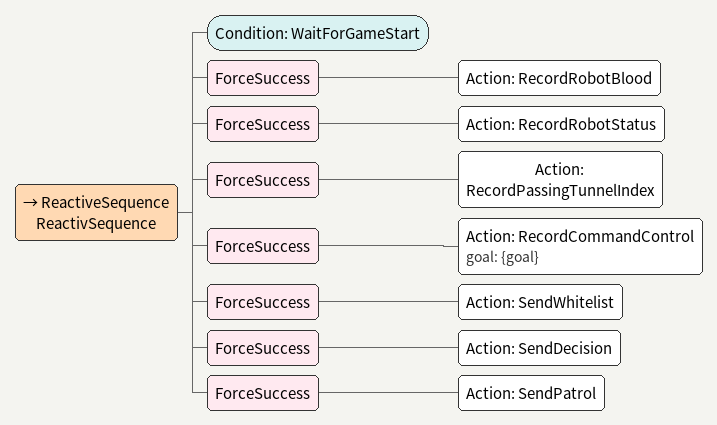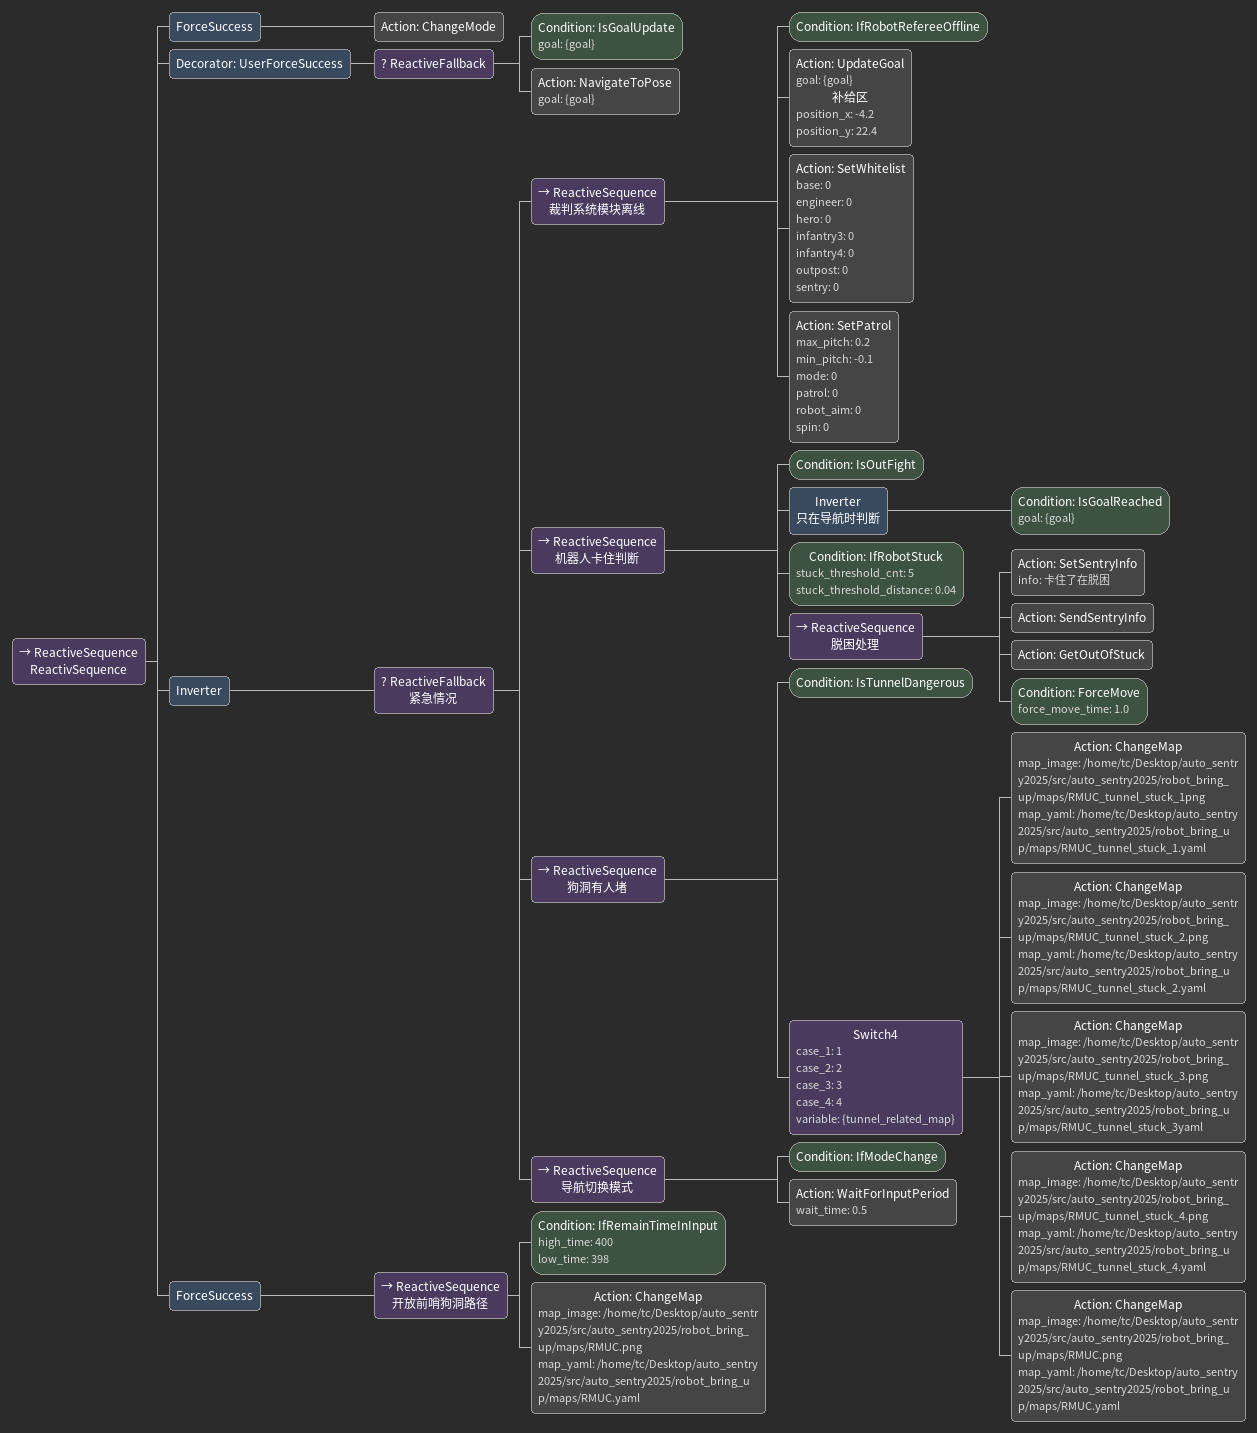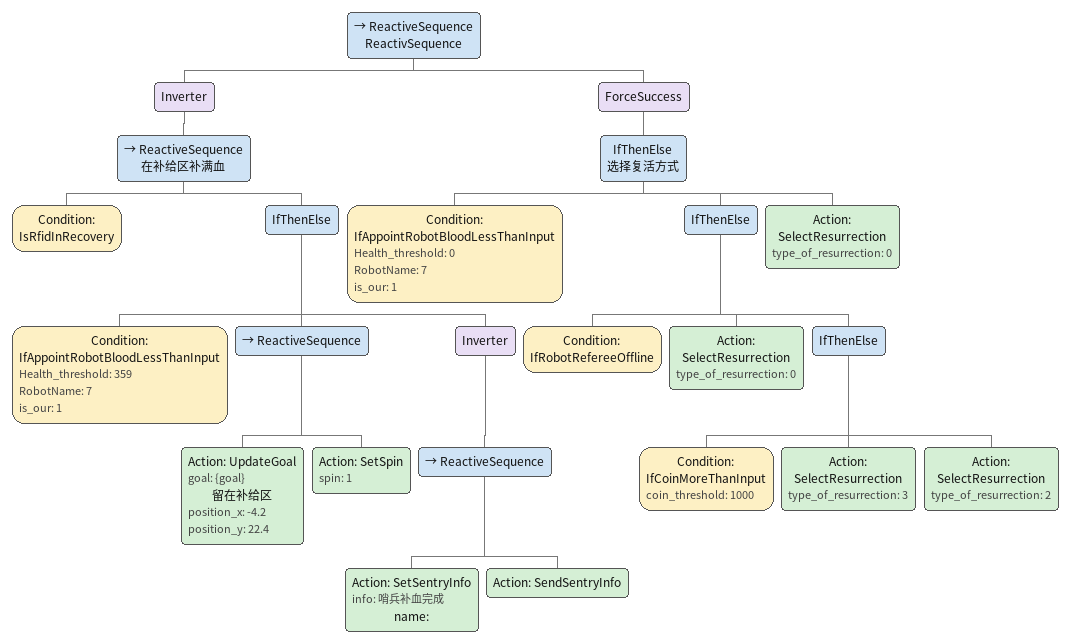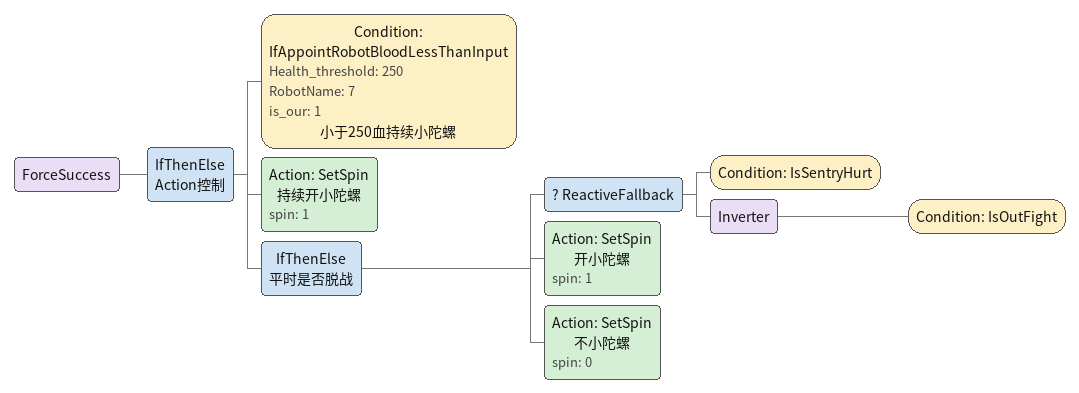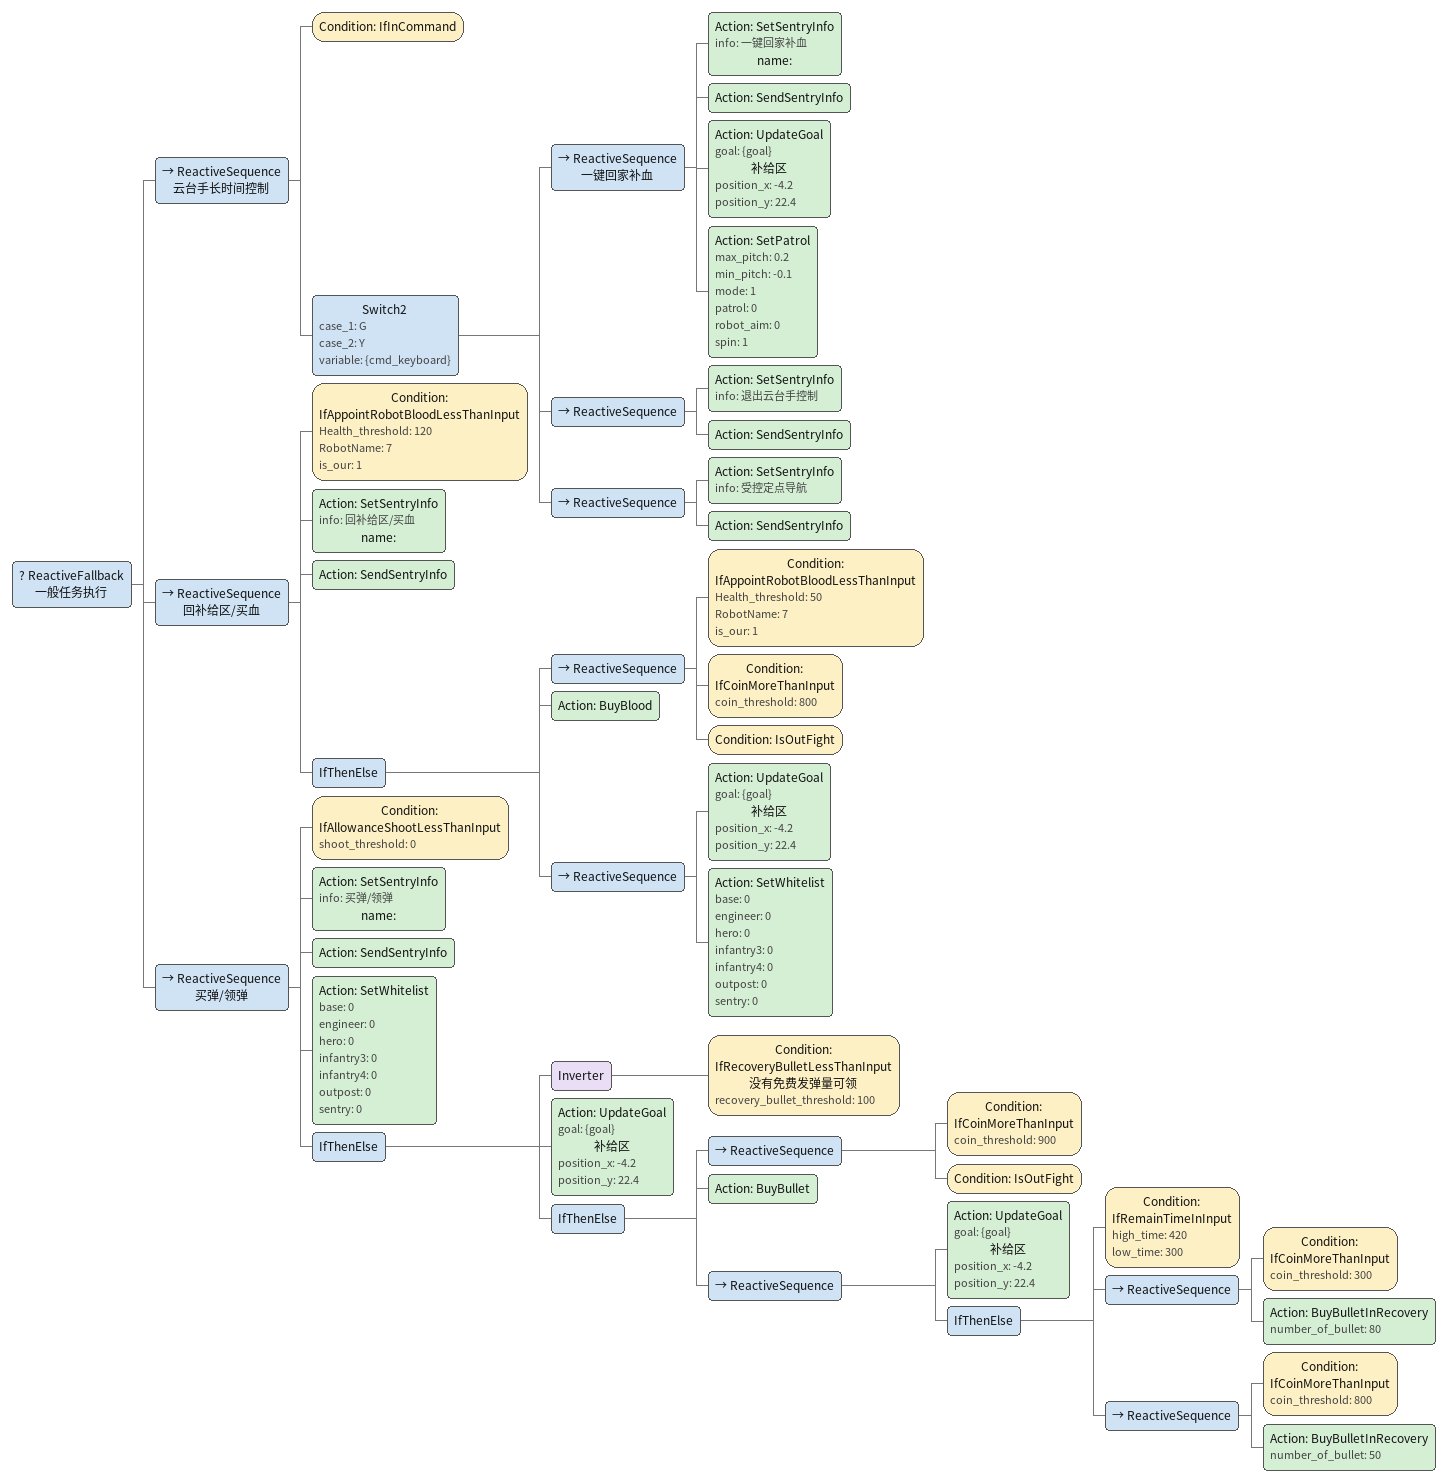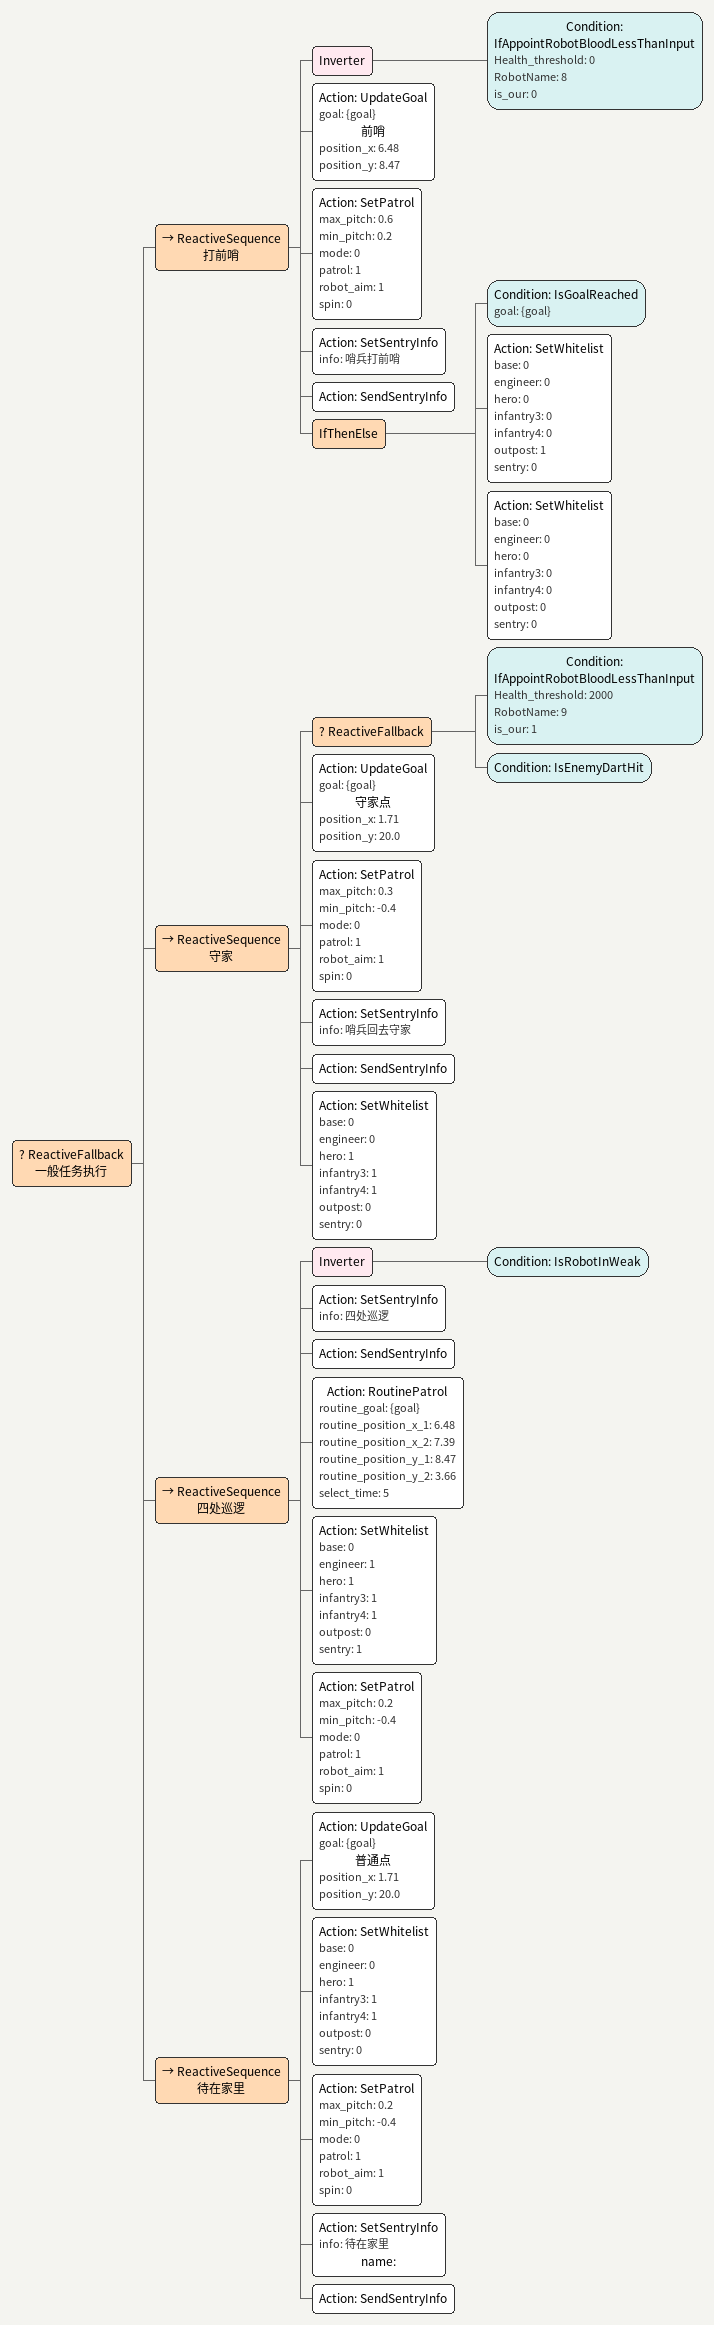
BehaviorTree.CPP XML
<ReactiveSequence name="ReactivSequence">
    <Condition ID="WaitForGameStart"/>
    <ForceSuccess>
        <Action ID="RecordRobotBlood"/>
    </ForceSuccess>
    <ForceSuccess>
        <Action ID="RecordRobotStatus"/>
    </ForceSuccess>
    <ForceSuccess>
        <Action ID="RecordPassingTunnelIndex"/>
    </ForceSuccess>
    <ForceSuccess>
        <Action ID="RecordCommandControl" goal="{goal}"/>
    </ForceSuccess>
    <ForceSuccess>
        <Action ID="SendWhitelist"/>
    </ForceSuccess>
    <ForceSuccess>
        <Action ID="SendDecision"/>
    </ForceSuccess>
    <ForceSuccess>
        <Action ID="SendPatrol"/>
    </ForceSuccess>
</ReactiveSequence>

<ReactiveSequence name="ReactivSequence">
    <ForceSuccess>
        <Action ID="ChangeMode"/>
    </ForceSuccess>
    <Decorator ID="UserForceSuccess">
        <ReactiveFallback>
            <Condition ID="IsGoalUpdate" goal="{goal}"/>
            <Action ID="NavigateToPose" goal="{goal}"/>
        </ReactiveFallback>
    </Decorator>
    <Inverter>
        <ReactiveFallback name="紧急情况">
            <ReactiveSequence name="裁判系统模块离线">
                <Condition ID="IfRobotRefereeOffline"/>
                <Action ID="UpdateGoal" goal="{goal}" name="补给区" position_x="-4.2" position_y="22.4"/>
                <Action ID="SetWhitelist" base="0" engineer="0" hero="0" infantry3="0" infantry4="0" outpost="0" sentry="0"/>
                <Action ID="SetPatrol" max_pitch="0.2" min_pitch="-0.1" mode="0" patrol="0" robot_aim="0" spin="0"/>
            </ReactiveSequence>
            <ReactiveSequence name="机器人卡住判断">
                <Condition ID="IsOutFight"/>
                <Inverter name="只在导航时判断">
                    <Condition ID="IsGoalReached" goal="{goal}"/>
                </Inverter>
                <Condition ID="IfRobotStuck" stuck_threshold_cnt="5" stuck_threshold_distance="0.04"/>
                <ReactiveSequence name="脱困处理">
                    <Action ID="SetSentryInfo" info="卡住了在脱困"/>
                    <Action ID="SendSentryInfo"/>
                    <Action ID="GetOutOfStuck"/>
                    <Condition ID="ForceMove" force_move_time="1.0"/>
                </ReactiveSequence>
            </ReactiveSequence>
            <ReactiveSequence name="狗洞有人堵">
                <Condition ID="IsTunnelDangerous"/>
                <Switch4 case_1="1" case_2="2" case_3="3" case_4="4" variable="{tunnel_related_map}">
                    <Action ID="ChangeMap" map_image="/home/tc/Desktop/auto_sentry2025/src/auto_sentry2025/robot_bring_up/maps/RMUC_tunnel_stuck_1png" map_yaml="/home/tc/Desktop/auto_sentry2025/src/auto_sentry2025/robot_bring_up/maps/RMUC_tunnel_stuck_1.yaml"/>
                    <Action ID="ChangeMap" map_image="/home/tc/Desktop/auto_sentry2025/src/auto_sentry2025/robot_bring_up/maps/RMUC_tunnel_stuck_2.png" map_yaml="/home/tc/Desktop/auto_sentry2025/src/auto_sentry2025/robot_bring_up/maps/RMUC_tunnel_stuck_2.yaml"/>
                    <Action ID="ChangeMap" map_image="/home/tc/Desktop/auto_sentry2025/src/auto_sentry2025/robot_bring_up/maps/RMUC_tunnel_stuck_3.png" map_yaml="/home/tc/Desktop/auto_sentry2025/src/auto_sentry2025/robot_bring_up/maps/RMUC_tunnel_stuck_3yaml"/>
                    <Action ID="ChangeMap" map_image="/home/tc/Desktop/auto_sentry2025/src/auto_sentry2025/robot_bring_up/maps/RMUC_tunnel_stuck_4.png" map_yaml="/home/tc/Desktop/auto_sentry2025/src/auto_sentry2025/robot_bring_up/maps/RMUC_tunnel_stuck_4.yaml"/>
                    <Action ID="ChangeMap" map_image="/home/tc/Desktop/auto_sentry2025/src/auto_sentry2025/robot_bring_up/maps/RMUC.png" map_yaml="/home/tc/Desktop/auto_sentry2025/src/auto_sentry2025/robot_bring_up/maps/RMUC.yaml"/>
                </Switch4>
            </ReactiveSequence>
            <ReactiveSequence name="导航切换模式">
                <Condition ID="IfModeChange"/>
                <Action ID="WaitForInputPeriod" wait_time="0.5"/>
            </ReactiveSequence>
        </ReactiveFallback>
    </Inverter>
    <ForceSuccess>
        <ReactiveSequence name="开放前哨狗洞路径">
            <Condition ID="IfRemainTimeInInput" high_time="400" low_time="398"/>
            <Action ID="ChangeMap" map_image="/home/tc/Desktop/auto_sentry2025/src/auto_sentry2025/robot_bring_up/maps/RMUC.png" map_yaml="/home/tc/Desktop/auto_sentry2025/src/auto_sentry2025/robot_bring_up/maps/RMUC.yaml"/>
        </ReactiveSequence>
    </ForceSuccess>
</ReactiveSequence>

<ReactiveSequence name="ReactivSequence">
    <Inverter>
        <ReactiveSequence name="在补给区补满血">
            <Condition ID="IsRfidInRecovery"/>
            <IfThenElse>
                <Condition Health_threshold="359" ID="IfAppointRobotBloodLessThanInput" RobotName="7" is_our="1"/>
                <ReactiveSequence>
                    <Action ID="UpdateGoal" goal="{goal}" name="留在补给区" position_x="-4.2" position_y="22.4"/>
                    <Action ID="SetSpin" spin="1"/>
                </ReactiveSequence>
                <Inverter>
                    <ReactiveSequence>
                        <Action ID="SetSentryInfo" info="哨兵补血完成" name=""/>
                        <Action ID="SendSentryInfo"/>
                    </ReactiveSequence>
                </Inverter>
            </IfThenElse>
        </ReactiveSequence>
    </Inverter>
    <ForceSuccess>
        <IfThenElse name="选择复活方式">
            <Condition Health_threshold="0" ID="IfAppointRobotBloodLessThanInput" RobotName="7" is_our="1"/>
            <IfThenElse>
                <Condition ID="IfRobotRefereeOffline"/>
                <Action ID="SelectResurrection" type_of_resurrection="0"/>
                <IfThenElse>
                    <Condition ID="IfCoinMoreThanInput" coin_threshold="1000"/>
                    <Action ID="SelectResurrection" type_of_resurrection="3"/>
                    <Action ID="SelectResurrection" type_of_resurrection="2"/>
                </IfThenElse>
            </IfThenElse>
            <Action ID="SelectResurrection" type_of_resurrection="0"/>
        </IfThenElse>
    </ForceSuccess>
</ReactiveSequence>

<ForceSuccess>
    <IfThenElse name="Action控制">
        <Condition Health_threshold="250" ID="IfAppointRobotBloodLessThanInput" RobotName="7" is_our="1" name="小于250血持续小陀螺"/>
        <Action ID="SetSpin" name="持续开小陀螺" spin="1"/>
        <IfThenElse name="平时是否脱战">
            <ReactiveFallback>
                <Condition ID="IsSentryHurt"/>
                <Inverter>
                    <Condition ID="IsOutFight"/>
                </Inverter>
            </ReactiveFallback>
            <Action ID="SetSpin" name="开小陀螺" spin="1"/>
            <Action ID="SetSpin" name="不小陀螺" spin="0"/>
        </IfThenElse>
    </IfThenElse>
</ForceSuccess>

<ReactiveFallback name="一般任务执行">
    <ReactiveSequence name="云台手长时间控制">
        <Condition ID="IfInCommand"/>
        <Switch2 case_1="G" case_2="Y" variable="{cmd_keyboard}">
            <ReactiveSequence name="一键回家补血">
                <Action ID="SetSentryInfo" info="一键回家补血" name=""/>
                <Action ID="SendSentryInfo"/>
                <Action ID="UpdateGoal" goal="{goal}" name="补给区" position_x="-4.2" position_y="22.4"/>
                <Action ID="SetPatrol" max_pitch="0.2" min_pitch="-0.1" mode="1" patrol="0" robot_aim="0" spin="1"/>
            </ReactiveSequence>
            <ReactiveSequence>
                <Action ID="SetSentryInfo" info="退出云台手控制"/>
                <Action ID="SendSentryInfo"/>
            </ReactiveSequence>
            <ReactiveSequence>
                <Action ID="SetSentryInfo" info="受控定点导航"/>
                <Action ID="SendSentryInfo"/>
            </ReactiveSequence>
        </Switch2>
    </ReactiveSequence>
    <ReactiveSequence name="回补给区/买血">
        <Condition Health_threshold="120" ID="IfAppointRobotBloodLessThanInput" RobotName="7" is_our="1"/>
        <Action ID="SetSentryInfo" info="回补给区/买血" name=""/>
        <Action ID="SendSentryInfo"/>
        <IfThenElse>
            <ReactiveSequence>
                <Condition Health_threshold="50" ID="IfAppointRobotBloodLessThanInput" RobotName="7" is_our="1"/>
                <Condition ID="IfCoinMoreThanInput" coin_threshold="800"/>
                <Condition ID="IsOutFight"/>
            </ReactiveSequence>
            <Action ID="BuyBlood"/>
            <ReactiveSequence>
                <Action ID="UpdateGoal" goal="{goal}" name="补给区" position_x="-4.2" position_y="22.4"/>
                <Action ID="SetWhitelist" base="0" engineer="0" hero="0" infantry3="0" infantry4="0" outpost="0" sentry="0"/>
            </ReactiveSequence>
        </IfThenElse>
    </ReactiveSequence>
    <ReactiveSequence name="买弹/领弹">
        <Condition ID="IfAllowanceShootLessThanInput" shoot_threshold="0"/>
        <Action ID="SetSentryInfo" info="买弹/领弹" name=""/>
        <Action ID="SendSentryInfo"/>
        <Action ID="SetWhitelist" base="0" engineer="0" hero="0" infantry3="0" infantry4="0" outpost="0" sentry="0"/>
        <IfThenElse>
            <Inverter>
                <Condition ID="IfRecoveryBulletLessThanInput" name="没有免费发弹量可领" recovery_bullet_threshold="100"/>
            </Inverter>
            <Action ID="UpdateGoal" goal="{goal}" name="补给区" position_x="-4.2" position_y="22.4"/>
            <IfThenElse>
                <ReactiveSequence>
                    <Condition ID="IfCoinMoreThanInput" coin_threshold="900"/>
                    <Condition ID="IsOutFight"/>
                </ReactiveSequence>
                <Action ID="BuyBullet"/>
                <ReactiveSequence>
                    <Action ID="UpdateGoal" goal="{goal}" name="补给区" position_x="-4.2" position_y="22.4"/>
                    <IfThenElse>
                        <Condition ID="IfRemainTimeInInput" high_time="420" low_time="300"/>
                        <ReactiveSequence>
                            <Condition ID="IfCoinMoreThanInput" coin_threshold="300"/>
                            <Action ID="BuyBulletInRecovery" number_of_bullet="80"/>
                        </ReactiveSequence>
                        <ReactiveSequence>
                            <Condition ID="IfCoinMoreThanInput" coin_threshold="800"/>
                            <Action ID="BuyBulletInRecovery" number_of_bullet="50"/>
                        </ReactiveSequence>
                    </IfThenElse>
                </ReactiveSequence>
            </IfThenElse>
        </IfThenElse>
    </ReactiveSequence>
</ReactiveFallback>

<ReactiveFallback name="一般任务执行">
    <ReactiveSequence name="打前哨">
        <Inverter>
            <Condition Health_threshold="0" ID="IfAppointRobotBloodLessThanInput" RobotName="8" is_our="0"/>
        </Inverter>
        <Action ID="UpdateGoal" goal="{goal}" name="前哨" position_x="6.48" position_y="8.47"/>
        <Action ID="SetPatrol" max_pitch="0.6" min_pitch="0.2" mode="0" patrol="1" robot_aim="1" spin="0"/>
        <Action ID="SetSentryInfo" info="哨兵打前哨"/>
        <Action ID="SendSentryInfo"/>
        <IfThenElse>
            <Condition ID="IsGoalReached" goal="{goal}"/>
            <Action ID="SetWhitelist" base="0" engineer="0" hero="0" infantry3="0" infantry4="0" outpost="1" sentry="0"/>
            <Action ID="SetWhitelist" base="0" engineer="0" hero="0" infantry3="0" infantry4="0" outpost="0" sentry="0"/>
        </IfThenElse>
    </ReactiveSequence>
    <ReactiveSequence name="守家">
        <ReactiveFallback>
            <Condition Health_threshold="2000" ID="IfAppointRobotBloodLessThanInput" RobotName="9" is_our="1"/>
            <Condition ID="IsEnemyDartHit"/>
        </ReactiveFallback>
        <Action ID="UpdateGoal" goal="{goal}" name="守家点" position_x="1.71" position_y="20.0"/>
        <Action ID="SetPatrol" max_pitch="0.3" min_pitch="-0.4" mode="0" patrol="1" robot_aim="1" spin="0"/>
        <Action ID="SetSentryInfo" info="哨兵回去守家"/>
        <Action ID="SendSentryInfo"/>
        <Action ID="SetWhitelist" base="0" engineer="0" hero="1" infantry3="1" infantry4="1" outpost="0" sentry="0"/>
    </ReactiveSequence>
    <ReactiveSequence name="四处巡逻">
        <Inverter>
            <Condition ID="IsRobotInWeak"/>
        </Inverter>
        <Action ID="SetSentryInfo" info="四处巡逻"/>
        <Action ID="SendSentryInfo"/>
        <Action ID="RoutinePatrol" routine_goal="{goal}" routine_position_x_1="6.48" routine_position_x_2="7.39" routine_position_y_1="8.47" routine_position_y_2="3.66" select_time="5"/>
        <Action ID="SetWhitelist" base="0" engineer="1" hero="1" infantry3="1" infantry4="1" outpost="0" sentry="1"/>
        <Action ID="SetPatrol" max_pitch="0.2" min_pitch="-0.4" mode="0" patrol="1" robot_aim="1" spin="0"/>
    </ReactiveSequence>
    <ReactiveSequence name="待在家里">
        <Action ID="UpdateGoal" goal="{goal}" name="普通点" position_x="1.71" position_y="20.0"/>
        <Action ID="SetWhitelist" base="0" engineer="0" hero="1" infantry3="1" infantry4="1" outpost="0" sentry="0"/>
        <Action ID="SetPatrol" max_pitch="0.2" min_pitch="-0.4" mode="0" patrol="1" robot_aim="1" spin="0"/>
        <Action ID="SetSentryInfo" info="待在家里" name=""/>
        <Action ID="SendSentryInfo"/>
    </ReactiveSequence>
</ReactiveFallback>
